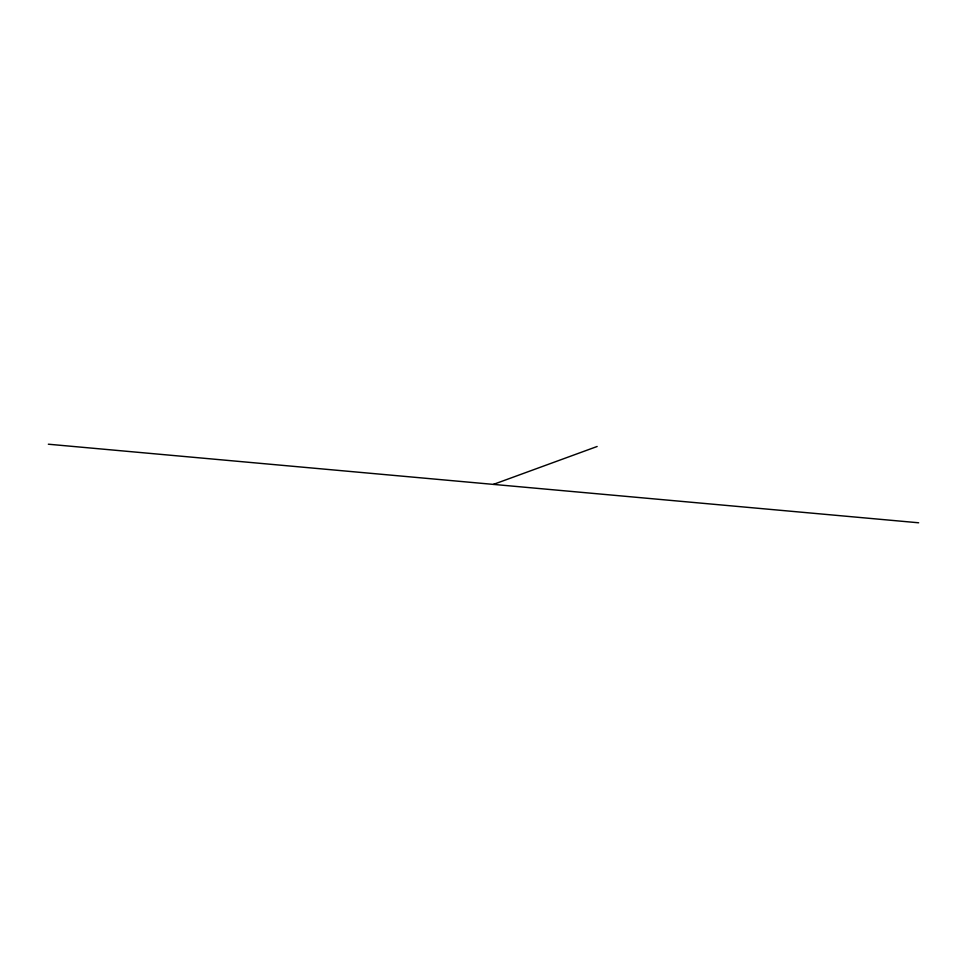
<?xml version="1.0" encoding="UTF-8"?>
<svg xmlns="http://www.w3.org/2000/svg" width="967" height="967" viewBox="0 0 967 967"><rect width="100%" height="100%" fill="white"/><g stroke="black" fill="none" stroke-linecap="round" stroke-linejoin="round"><path stroke-width="1.45" d="M493.412 484.394L597.147 446.488M48.35 444.216L918.65 522.784"/></g></svg>
